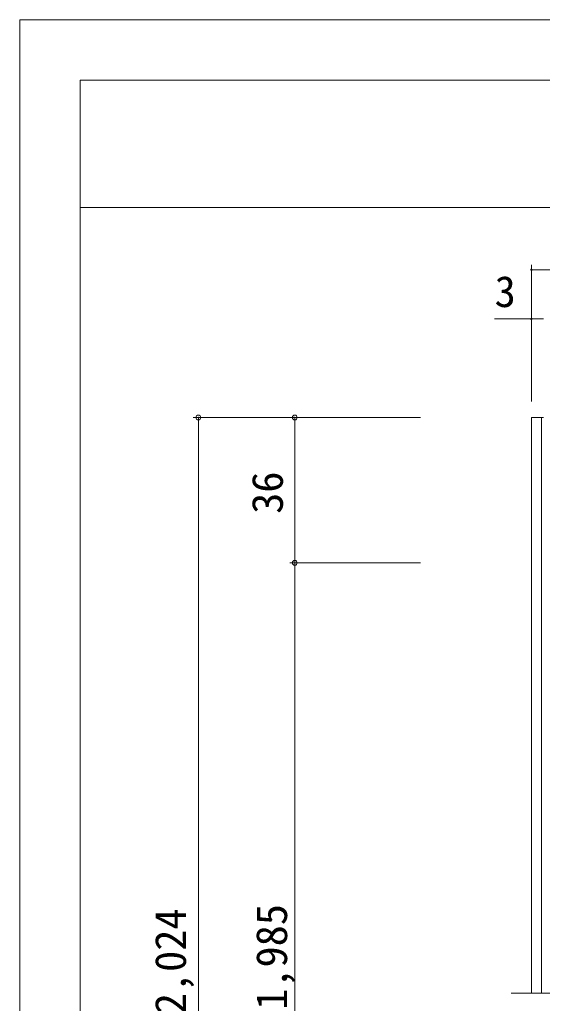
# Model space of a CAD drawing. Units: millimetres on the paper, enlarged 10 times, with parts at other scales. Extents: x -2000 to 2000, y -1385 to 1385.
# Drawn here: x -2000 to -1569, y 573 to 1385 of the extents above; entities that cross this region are included whole.
import ezdxf
from ezdxf.enums import TextEntityAlignment as Align

# ---------------------------------------------------------------- set-up
doc = ezdxf.new("R2010")
doc.units = ezdxf.units.MM
doc.header["$LTSCALE"] = 10
doc.header["$PDMODE"] = 32
doc.header["$PDSIZE"] = 4
doc.linetypes.add('DOUBLE_CHAIN2', pattern=[12.8, 9, -1, 0.6, -0.6, 0.6, -1])
doc.layers.add('1-1_0', color=7, linetype='Continuous', lineweight=20)
doc.layers.add('2-0_18', color=7, linetype='Continuous', lineweight=18)
doc.styles.add('ＭＳ ゴシック', font='')
doc.styles.get('ＭＳ ゴシック').set_extended_font_data('MS Gothic')

msp = doc.modelspace()

# ---------------------------------------------------------------- linework, layer by layer
at = {"layer": '1-1_0'}
for p, q in [((-1950, 1335), (380, 1335)), ((-1950, 1230), (380, 1230))]:
    msp.add_line(p, q, dxfattribs=at)
msp.add_lwpolyline([(-2000, -1385), (2000, -1385), (2000, 1385), (-2000, 1385)], close=True, dxfattribs=at)
msp.add_lwpolyline([(380, -67.5), (-1950, -67.5), (-1950, 1335)], dxfattribs=at)
at = {"layer": '2-0_18', "color": 4, "lineweight": 9}
for p, q in [((-1577.8, 1142.04), (-1577.8, 1182.62)), ((-1577.8, 1178.46), (-911.14, 1178.46)), ((-1577.8, 1069.79), (-1577.8, 1142.04)), ((-1711.15, 1056.45), (-1856.73, 1056.45)), ((-1852.56, 1056.45), (-1852.56, 112.64)), ((-1669.27, 1056.45), (-1777.21, 1056.45)), ((-1773.05, 936.45), (-1773.05, 1056.45)), ((-1669.27, 936.45), (-1777.21, 936.45)), ((-1773.05, 936.45), (-1773.05, 122.64))]:
    msp.add_line(p, q, dxfattribs=at)
at = {"layer": '2-0_18', "lineweight": 20}
for p, q in [((-1577.8, 1056.45), (-1567.8, 1056.45)), ((-1577.8, 1056.45), (-1577.8, 580.97)), ((-1569.47, 1056.45), (-1569.47, 580.97))]:
    msp.add_line(p, q, dxfattribs=at)
at = {"layer": '2-0_18', "linetype": 'DOUBLE_CHAIN2', "lineweight": 20}
msp.add_line((-894.47, 580.97), (-1594.47, 580.97), dxfattribs=at)
at = {"layer": '2-0_18', "color": 4, "lineweight": 9}
msp.add_lwpolyline([(-1567.8, 1137.87), (-1577.8, 1137.87), (-1608.08, 1137.87)], dxfattribs=at)
for centre, start, end in [((-1577.8, 1178.46), 0, 180), ((-1577.8, 1178.46), 180, 0), ((-1577.8, 1137.87), 0, 180), ((-1577.8, 1137.87), 180, 0)]:
    msp.add_arc(centre, 0.521, start, end, dxfattribs=at)
at = {"layer": '2-0_18', "color": 4}
for p in [(-1852.56, 1056.45), (-1773.05, 1056.45), (-1773.05, 936.45)]:
    msp.add_point(p, dxfattribs=at)

# ---------------------------------------------------------------- texts
at = {"layer": '2-0_18', "style": 'ＭＳ ゴシック'}
msp.add_text('3', height=25.66, dxfattribs=at).set_placement((-1608.08, 1139.96), align=Align.BOTTOM_LEFT)
for s, p in [('36', (-1775.13, 976.9)), ('枠内IH:1,985', (-1771.66, 444.97)), ('枠外H:2,024', (-1855.06, 458.77))]:
    msp.add_text(s, height=25.66, rotation=90, dxfattribs=at).set_placement(p, align=Align.BOTTOM_LEFT)

doc.saveas('drawing.dxf')
